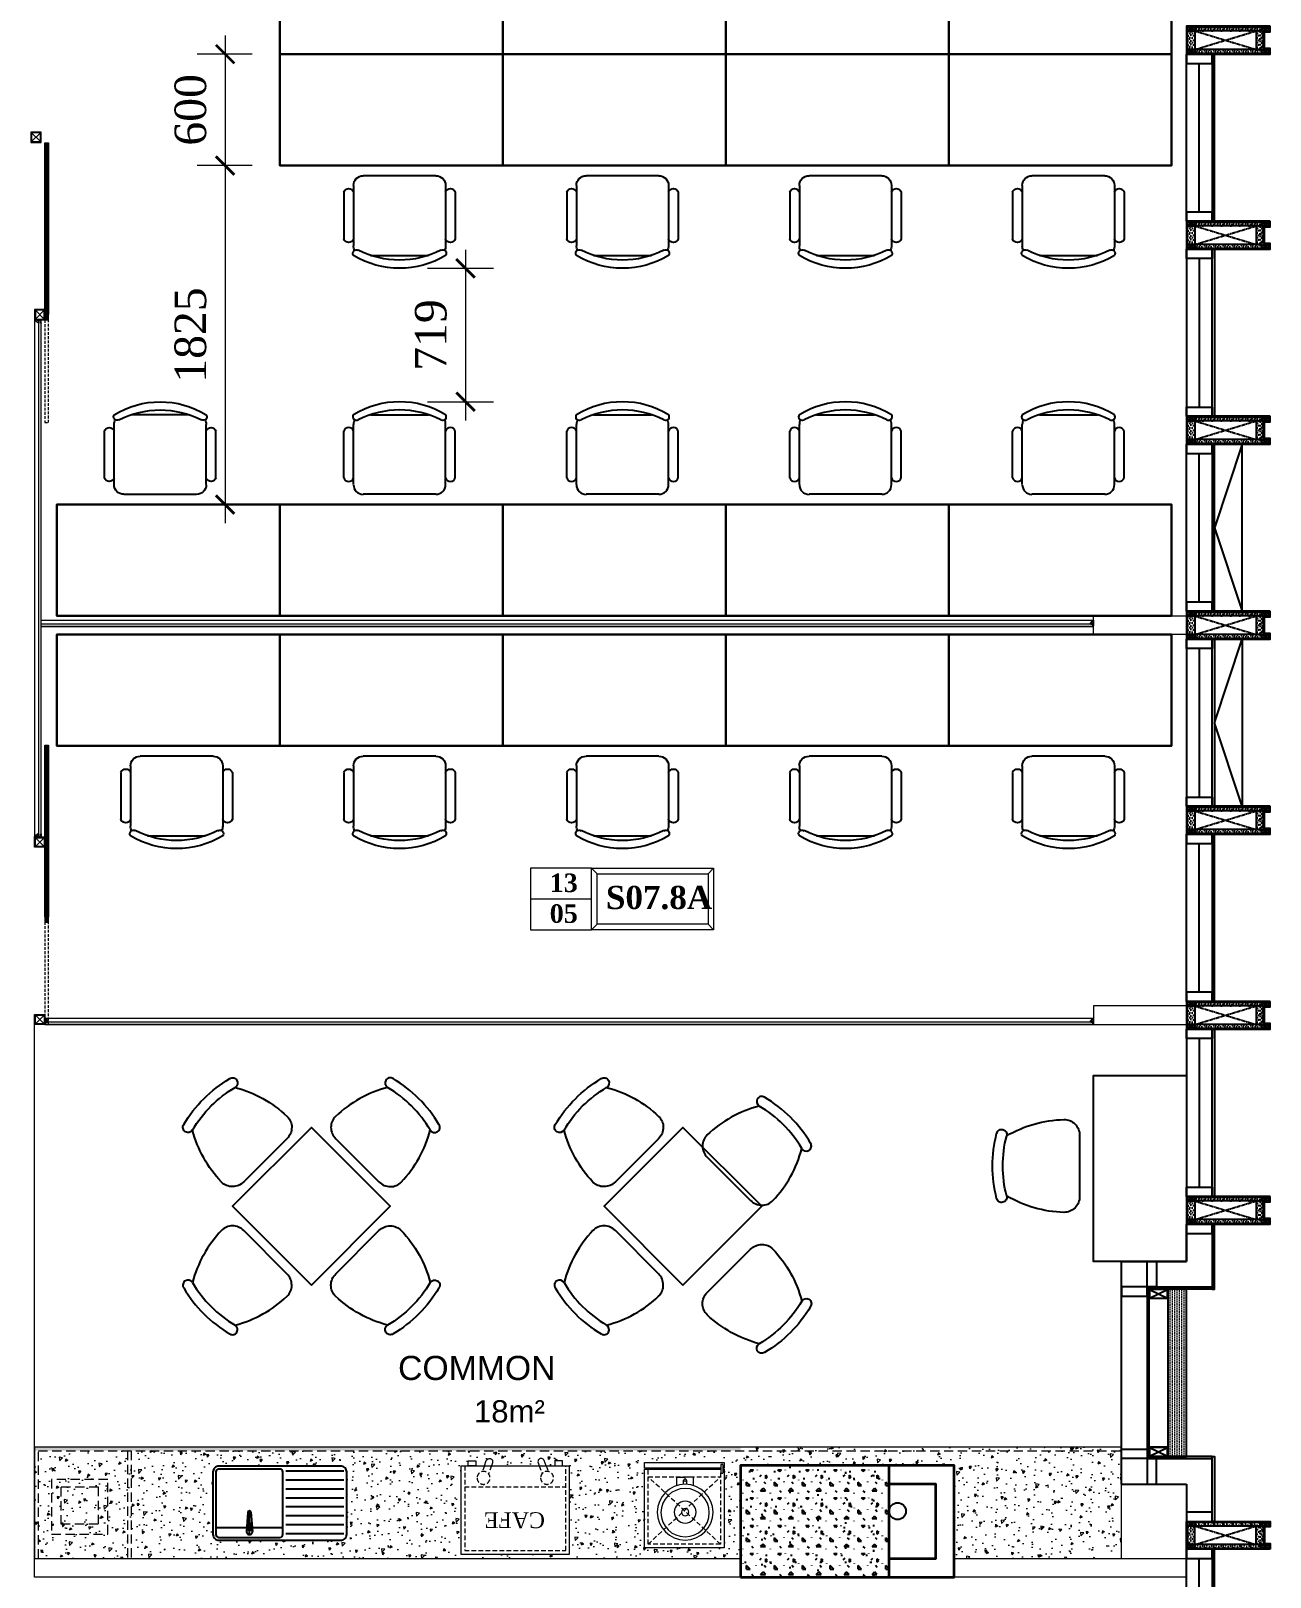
# Model space of a CAD drawing. Header units: inches. Extents: x 762869 to 812151, y -83349 to -58980.
# Drawn here: x 805481 to 812151, y -74284 to -65959 of the extents above; entities that cross this region are included whole.
import ezdxf
from ezdxf.enums import TextEntityAlignment as Align

# ---------------------------------------------------------------- set-up
doc = ezdxf.new("R2010")
doc.units = ezdxf.units.IN
doc.header["$MEASUREMENT"] = 0
doc.set_wipeout_variables(frame=1)
doc.linetypes.add('DASHED', pattern=[0.75, 0.5, -0.25])
doc.linetypes.add('TBF_CBQCOMPLEX_xref$0$CENTER', pattern=[2, 1.25, -0.25, 0.25, -0.25])
doc.layers.get('Defpoints').update_dxf_attribs({"color": 173})
for name, color, linetype in [('A-Fur-New', 44, 'Continuous'), ('A-Furniture---New', 44, 'Continuous'), ('A-Roo-Area', 61, 'Continuous'), ('A-Roo-Legends', 61, 'Continuous'), ('A-Wal-Existing', 7, 'Continuous'), ('A-Wal-Hatch', 8, 'Continuous'), ('Net In Mo', 253, 'Continuous')]:
    doc.layers.add(name, color=color, linetype=linetype)
for name, color, linetype, lineweight in [('HATCH', 57, 'Continuous', 9), ('KTHUOC_TRUC', 111, 'Continuous', 5), ('NETCAT', 4, 'Continuous', 20), ('THAY-1', 254, 'Continuous', 20), ('THAY-2', 43, 'Continuous', 15), ('THAY-3', 34, 'Continuous', 9), ('tuong', 30, 'Continuous', 35), ('TV-MB', 251, 'Continuous', 5)]:
    doc.layers.add(name, color=color, linetype=linetype, lineweight=lineweight)
doc.styles.add('ADP-Title', font='arial.ttf')
doc.styles.add('TUANH', font='times.ttf')
doc.dimstyles.new('T.ANH1-100N', dxfattribs={"dimscale": 100, "dimtxt": 1.7, "dimasz": 1, "dimexe": 1.5, "dimexo": 1.5, "dimgap": 1, "dimtad": 1, "dimdec": 0, "dimdsep": 46, "dimtxsty": 'TUANH', "dimblk": 'ARCHTICK', "dimcen": -2.5, "dimdle": 1, "dimclrd": 96, "dimclre": 96, "dimclrt": 256, "dimadec": 0, "dimazin": 0, "dimtp": 5, "dimtm": 5, "dimtfac": 1, "dimtdec": 0, "dimtix": 1, "dimtmove": 2, "dimatfit": 3, "dimldrblk": 'ARCHTICK', "dimfxl": 1, "dimtolj": 1, "dimlwd": 9, "dimlwe": 9, "dimarcsym": 0})
pattern_1 = [(50, (-788847.49, 280486.52), (143.452037, -12.550427), [15, -165]), (355, (-788847.5, 280486.52), (-27.750267, 150.438427), [12, -132]), (100.4514, (-788835.54, 280485.48), (115.701876, 137.887908), [12.748038, -140.228422]), (46.1842, (-788847.5, 280526.52), (213.44821, -33.103803), [22.5, -247.5]), (96.6356, (-788829.7, 280523.77), (186.93254, 194.823574), [19.12206, -210.3426]), (351.1842, (-788847.5, 280526.52), (186.93239, 194.82372), [18, -198]), (21, (-788827.49, 280516.52), (119.38141, -80.523778), [15, -165]), (326, (-788827.5, 280516.52), (48.663066, 145.03001), [12, -132]), (71.4514, (-788817.55, 280509.81), (168.044526, 64.5061), [12.748038, -140.228422]), (37.5, (-788847.494, 280486.524), (2.431971, 66.5787708), [0, -130.4, 0, -134, 0, -132.5]), (7.5, (-788847.494, 280486.524), (52.6139075, 78.8823424), [0, -76.4, 0, -127.4, 0, -50.5]), (327.5, (-788892.094, 280486.524), (106.7644872, -4.5109743), [0, -50, 0, -156, 0, -207]), (317.5, (-788912.09, 280486.52), (116.637234, 20.020996), [0, -65, 0, -103.6, 0, -147])]

# ---------------------------------------------------------------- blocks, each defined once
blk = doc.blocks.new('A$C79855B47')
for p, q in [((0, 0), (0, 900)), ((69, 50), (69, 850))]:
    blk.add_line(p, q)
for points in [[(0, 900), (0, 850), (138, 850), (138, 900)], [(138, 900), (138, 0), (150, 0), (150, 900)], [(0, 50), (0, 0), (138, 0), (138, 50)]]:
    blk.add_lwpolyline(points, close=True)
blk = doc.blocks.new('A$C0FC70C69')
at = {"color": 8}
for p, q in [((-40, 0), (0, 20)), ((-40, 20), (0, 0))]:
    blk.add_line(p, q, dxfattribs=at)
blk.add_lwpolyline([(-40, 0), (0, 0), (0, 20), (-40, 20)], close=True)
blk = doc.blocks.new('A$C76C16808')
h = blk.add_hatch()
h.set_pattern_fill('GENERAL_STIPPLE,_O', color=8, scale=50)
h.set_pattern_definition([(0, (2, 1), (0, 50), [0, -50]), (0, (18, 2), (0, 50), [0, -50]), (0, (9, 13), (0, 50), [0, -50]), (0, (20, 21), (0, 50), [0, -50]), (0, (7, 24), (0, 50), [0, -50]), (0, (11, 36), (0, 50), [0, -50]), (0, (4, 45), (0, 50), [0, -50]), (0, (20, 44), (0, 50), [0, -50]), (0, (32, 46), (0, 50), [0, -50]), (0, (38, 34), (0, 50), [0, -50]), (0, (48, 33), (0, 50), [0, -50]), (0, (48, 15), (0, 50), [0, -50]), (0, (39, 9), (0, 50), [0, -50]), (0, (25, 12), (0, 50), [0, -50]), (0, (34, 21), (0, 50), [0, -50]), (0, (25, 30), (0, 50), [0, -50]), (0, (46, 2), (0, 50), [0, -50])])
h.paths.add_polyline_path([(405, -5), (45, -5), (45, -25), (405, -25)])
h.paths.add_polyline_path([(45, -25), (5, -25), (5, -125), (45, -125)])
h.paths.add_polyline_path([(405, -125), (45, -125), (45, -145), (405, -145)])
h.paths.add_polyline_path([(415, -25), (375, -25), (375, -125), (405, -125), (415, -125)])
at = {"color": 8, "linetype": 'TBF_CBQCOMPLEX_xref$0$CENTER'}
for p, q in [((45, -125), (375, -25)), ((45, -25), (375, -125))]:
    blk.add_line(p, q, dxfattribs=at)
for points in [[(450, -150), (0, -150), (0, 0), (450, 0), (450, -30), (420, -30), (420, -120), (450, -120)], [(446, -146), (4, -146), (4, -4), (446, -4), (446, -26), (416, -26), (416, -124), (446, -124)], [(45, -25), (5, -25), (5, -125), (45, -125)], [(45, -5), (405, -5), (405, -25), (45, -25)], [(375, -25), (415, -25), (415, -125), (375, -125)], [(45, -145), (405, -145), (405, -125), (45, -125)]]:
    blk.add_lwpolyline(points, close=True)
at = {"xscale": -1}
blk.add_blockref('A$C0FC70C69', (5, -25), dxfattribs=at)
blk.add_blockref('A$C0FC70C69', (445, -25))
at = {"rotation": 180}
blk.add_blockref('A$C0FC70C69', (5, -125), dxfattribs=at)
at = {"xscale": -1, "rotation": 180}
blk.add_blockref('A$C0FC70C69', (445, -125), dxfattribs=at)
blk = doc.blocks.new('A$C3DF459C6')
at = {"layer": 'A-Wal-Hatch'}
h = blk.add_hatch(dxfattribs=at)
h.set_pattern_fill('DOTS,_O', color=256, scale=200)
h.set_pattern_definition([(360, (-1e-11, 0), (6.25, 12.5), [0, -12.5])])
h.paths.add_polyline_path([(0, -200), (900, -200), (900, -100), (0, -100)])
for points in [[(0, -100), (50, -100), (50, 0), (0, 0)], [(900, -100), (850, -100), (850, 0), (900, 0)], [(1.5, -98.5), (48.5, -98.5), (48.5, -1.5), (1.5, -1.5)], [(851.5, -98.5), (898.5, -98.5), (898.5, -1.5), (851.5, -1.5)], [(0, -200), (900, -200), (900, -100), (0, -100)]]:
    blk.add_lwpolyline(points, close=True)
for p, q in [((1.5, -1.5), (48.5, -98.5)), ((48.5, -1.5), (1.5, -98.5)), ((851.5, -1.5), (898.5, -98.5)), ((898.5, -1.5), (851.5, -98.5))]:
    blk.add_line(p, q, dxfattribs=at)
blk = doc.blocks.new('A$C3C95005A')
at = {"layer": 'Net In Mo'}
blk.add_lwpolyline([(-23, 2), (-2, 2), (-2, 18), (-23, 18)], close=True, dxfattribs=at)
at = {"layer": 'THAY-1'}
for points in [[(-25, 10), (-25, 20), (-27.5, 20), (-38.8, 15.9), (-38.8, 15), (-26, 15), (-26, 5), (-38.8, 5), (-38.8, 4.1), (-27.5, 0), (-25, 0), (-25, 10)], [(-26, 16), (-26, 19), (-27.1, 19), (-37.1, 16), (-26, 16)], [(-26, 4), (-26, 1), (-27.1, 1), (-37.1, 4), (-26, 4)]]:
    blk.add_lwpolyline(points, dxfattribs=at)
at = {"layer": 'THAY-1', "ltscale": 200}
blk.add_lwpolyline([(-25, 0), (0, 0), (0, 20), (-25, 20)], close=True, dxfattribs=at)
at = {"layer": 'TV-MB', "ltscale": 200}
for points in [[(-23, 18), (-2, 2)], [(-23, 2), (-2, 18)]]:
    blk.add_lwpolyline(points, dxfattribs=at)
blk = doc.blocks.new('A$C2D6D17DA')
at = {"layer": 'THAY-1'}
blk.add_lwpolyline([(-926, 5), (-926, 15), (-26, 15), (-26, 5)], close=True, dxfattribs=at)
at = {"layer": 'TV-MB'}
for points in [[(-27.5, 20), (-924.5, 20)], [(-924.5, 0), (-27.5, 0)]]:
    blk.add_lwpolyline(points, dxfattribs=at)
at = {"layer": 'THAY-1', "xscale": -1}
blk.add_blockref('A$C3C95005A', (-952, 0), dxfattribs=at)
at = {"layer": 'THAY-1'}
blk.add_blockref('A$C3C95005A', (0, 0), dxfattribs=at)
blk = doc.blocks.new('A$C00090A4C')
at = {"layer": 'TV-MB', "color": 241}
blk.add_lwpolyline([(-10.8, 2.1), (-12.3, 2.1, -0.414214), (-12.5, 2.3), (-12.5, 5.1, -0.414214), (-12.3, 5.3), (-9.3, 5.3), (-9.3, 17.8, 0.414214), (-9.5, 18), (-10.7, 18, 0.149249), (-10.8, 18), (-30.9, 4.4, 0.257812), (-31, 4.2), (-31, 3.3, 0.414214), (-30.8, 3.1), (-29.6, 3.1), (-28.9, 2.4, -0.237554), (-28.9, 2.2), (-29.1, 1.4, 0.414214), (-28.9, 1.2), (-28.3, 1, 0.414214), (-28.1, 1.2), (-27.8, 2.5, 0.237554), (-27.8, 2.7), (-29.1, 4.1, -0.454618), (-29.1, 4.4), (-10.4, 17), (-10.3, 17), (-10.3, 6.3), (-13.3, 6.3, 0.414214), (-13.5, 6.1), (-13.5, 1.3, 0.414214), (-13.3, 1.1), (-10.8, 1.1, 0.414214), (-10.6, 1.3), (-10.6, 1.9, 0.414214)], format="xyb", close=True, dxfattribs=at)
for points in [[(4, 17.2), (4, 0.2, -0.414214), (3.8, 0), (3.2, 0, -0.414214), (3, 0.2), (3, 0.5), (0, 0.5), (0, 0), (-31, 0), (-31, 3), (-29.9, 3, -0.155671), (-29.8, 3), (-29.3, 2.6, -0.242881), (-29.2, 2.4), (-29.2, 2.2, -0.414214), (-29.4, 2), (-30.2, 2), (-30.2, 1.2, 0.414214), (-30, 1), (-10.2, 1)], [(-10.2, 1), (-10.2, 4), (-12, 4, -0.414214), (-12.2, 4.2), (-12.2, 4.8, -0.414214), (-12, 5), (-9.4, 5, -0.414214), (-9.2, 4.8), (-9.2, 1)]]:
    blk.add_lwpolyline(points, format="xyb", dxfattribs=at)
for points in [[(0, 0), (-31, 0)], [(-9.3, 15.3), (-9.1, 14.2), (-9.3, 14.2)], [(-9.3, 14.3), (-9.1, 13.2), (-9.3, 13.2)], [(-9.3, 13.2), (-9.1, 12.2), (-9.3, 12.2)], [(-9.3, 12.2), (-9.1, 11.1), (-9.3, 11.1)], [(-9.3, 11.1), (-9.1, 10.1), (-9.3, 10.1)], [(-9.3, 10.1), (-9.1, 9.1), (-9.3, 9.1)], [(-9.2, 1), (-0.5, 1)], [(-0.5, 1), (-0.5, 1.5)], [(-0.5, 1.5), (3, 1.5)], [(3, 15.3), (2.8, 14.2), (3, 14.2)], [(3, 14.3), (2.8, 13.2), (3, 13.2)], [(3, 13.2), (2.8, 12.2), (3, 12.2)], [(3, 12.2), (2.8, 11.1), (3, 11.1)], [(3, 11.1), (2.8, 10.1), (3, 10.1)], [(3, 10.1), (2.8, 9.1), (3, 9.1)], [(3, 18), (3, 18)], [(3.2, 18), (3, 18)], [(3, 1.5), (3, 16.4)]]:
    blk.add_lwpolyline(points, dxfattribs=at)
blk.add_arc((3.2, 17.2), 0.795, 0, 255.09056, dxfattribs=at)
blk = doc.blocks.new('A$C42C92591')
at = {"layer": 'Net In Mo'}
blk.add_lwpolyline([(-25.5, 2), (25.5, 2), (25.5, 53), (-25.5, 53)], close=True, dxfattribs=at)
at = {"layer": 'THAY-1', "ltscale": 200}
blk.add_lwpolyline([(-27.5, 0), (27.5, 0), (27.5, 55), (-27.5, 55)], close=True, dxfattribs=at)
at = {"layer": 'THAY-1'}
blk.add_lwpolyline([(-27.5, 55), (-27.5, 0), (27.5, 0), (27.5, 55)], close=True, dxfattribs=at)
at = {"layer": 'TV-MB', "ltscale": 200}
for points in [[(-25.5, 53), (25.5, 2)], [(-25.5, 2), (25.5, 53)]]:
    blk.add_lwpolyline(points, dxfattribs=at)
blk = doc.blocks.new('Chair 2')
for p, q in [((196.8, 413.7), (196.8, 413.7)), ((164.8, 0), (-164.8, 0))]:
    blk.add_line(p, q)
at = {"extrusion": (0, 0, -1)}
for centre, major_axis, ratio, start_param, end_param in [((-168.8, 420.9), (-28.6, 0), 0.968452, -0.261762, 1.34247), ((0.1, -387.4), (0, -857.6), 0.903789, 2.913266, 3.369919), ((0.1, -387.4), (0, -802.1), 0.894881, 2.913266, 3.369919), ((169.1, 420.9), (28.6, 0), 0.968452, -1.34247, 0.261762), ((645.8, 7.9), (879.1, -209.6), 0.844283, 2.966478, 3.390492), ((-168.8, 420.9), (-28.6, 0), 0.968452, 4.484062, 6.021423), ((169.1, 420.9), (-28.6, 0), 0.968452, 3.403355, 4.940716), ((-645.8, 7.9), (-879.1, -209.6), 0.844283, 2.892693, 3.316707), ((-164.8, 83.2), (-85.9, 0), 0.968452, -1.570796, 0.021319), ((164.8, 83.2), (-85.9, 0), 0.968452, 3.120274, 4.712389)]:
    blk.add_ellipse(centre, major_axis=major_axis, ratio=ratio, start_param=start_param, end_param=end_param, dxfattribs=at)
blk = doc.blocks.new('Pantry Chair')
for p, q in [((196.8, 413.7), (196.8, 413.7)), ((164.8, 0), (-164.8, 0))]:
    blk.add_line(p, q)
at = {"extrusion": (0, 0, -1)}
for centre, major_axis, ratio, start_param, end_param in [((-168.8, 420.9), (-28.6, 0), 0.968452, -0.261762, 1.34247), ((0.1, -387.4), (0, -857.6), 0.903789, 2.913266, 3.369919), ((0.1, -387.4), (0, -802.1), 0.894881, 2.913266, 3.369919), ((169.1, 420.9), (28.6, 0), 0.968452, -1.34247, 0.261762), ((645.8, 7.9), (879.1, -209.6), 0.844283, 2.966478, 3.390492), ((-168.8, 420.9), (-28.6, 0), 0.968452, 4.484062, 6.021423), ((169.1, 420.9), (-28.6, 0), 0.968452, 3.403355, 4.940716), ((-645.8, 7.9), (-879.1, -209.6), 0.844283, 2.892693, 3.316707), ((-164.8, 83.2), (-85.9, 0), 0.968452, -1.570796, 0.021319), ((164.8, 83.2), (-85.9, 0), 0.968452, 3.120274, 4.712389)]:
    blk.add_ellipse(centre, major_axis=major_axis, ratio=ratio, start_param=start_param, end_param=end_param, dxfattribs=at)
blk = doc.blocks.new('AREA')
blk.add_wipeout([(655.4, -9.6), (-94.6, -9.6), (-94.6, 190.4), (655.4, 190.4)])
at = {"color": 61, "style": 'ADP-Title'}
blk.add_attdef('AREA', text='', height=120, dxfattribs=at).set_placement((282.3, 30.4), align=Align.CENTER)
blk = doc.blocks.new('Staff Chair')
for p, q in [((-226.4, 21.2), (166.6, 14)), ((-332.3, -66), (-336.9, -317.7)), ((-279.5, -30), (-285.4, -355.6)), ((217.8, -39.1), (211.9, -364.7)), ((269.3, -77), (264.7, -328.7)), ((118.8, -415.2), (-194.3, -409.5))]:
    blk.add_line(p, q)
for centre, radius, start, end in [((-227.3, -31), 52.2, 88.95726, 178.95726), ((165.7, -38.1), 52.2, 358.95726, 88.95726), ((-306.4, -74.1), 27.2, 15.21746, 162.69705), ((243.1, -84.1), 27.2, 15.21746, 162.69705), ((-310.7, -310.6), 27.2, 195.21746, 342.69705), ((238.8, -320.6), 27.2, 195.21746, 342.69705), ((-270.9, -396.7), 19.1, 56.92985, 215.64732), ((-30.3, -2.6), 479.3, 237.70249, 300.21203), ((-233.3, -356.6), 52.2, 178.95726, 206.5417), ((-29.2, 56.3), 494.2, 242.1136, 295.80092), ((195.9, -405.2), 19.1, 322.26719, 120.98467), ((159.7, -363.7), 52.2, 331.37282, 358.95726)]:
    blk.add_arc(centre, radius, start, end)
blk = doc.blocks.new('*U38')
blk.add_lwpolyline([(1200, -600), (0, -600), (0, 0), (1200, 0)], close=True)
blk = doc.blocks.new('group1')
at = {"layer": 'A-Furniture---New'}
blk.add_lwpolyline([(-272318.2, 54780), (-271118.2, 54780), (-271118.2, 55380), (-272318.2, 55380)], close=True, dxfattribs=at)
blk.add_blockref('*U38', (-272318.2, 55380), dxfattribs=at)
at = {"layer": 'A-Furniture---New', "xscale": -0.9971098266067174, "yscale": 0.9971098265959881, "zscale": 0.9971098266022766, "rotation": 358.9572583383517}
blk.add_blockref('Staff Chair', (-271704.1, 54708.1), dxfattribs=at)
blk = doc.blocks.new('Sink')
for p, q in [((-328, 173.5), (-16, 173.5)), ((-328, 125.5), (-16, 125.5)), ((-328, 77.5), (-16, 77.5)), ((-328, 29.5), (-16, 29.5)), ((-532, -47.8), (-540, -153)), ((-524, -169), (-524, -39.8)), ((-516, -47.8), (-508, -153)), ((-328, -18.5), (-16, -18.5)), ((-328, -66.5), (-16, -66.5)), ((-704, -130.8), (-538.3, -130.8)), ((-528, -104.4), (-540, -153)), ((-520, -104.4), (-508, -153)), ((-509.7, -130.8), (-344, -130.8)), ((-328, -114.5), (-16, -114.5)), ((-328, -162.5), (-16, -162.5))]:
    blk.add_line(p, q)
for points in [[(-720, -168, 0.414214), (-688, -200), (-32, -200, 0.414214), (0, -168), (0, 168, 0.414214), (-32, 200), (-688, 200, 0.414214), (-720, 168)], [(-704, -168, 0.414214), (-688, -184), (-360, -184, 0.414214), (-344, -168), (-344, 168, 0.414214), (-360, 184), (-688, 184, 0.414214), (-704, 168)]]:
    blk.add_lwpolyline(points, format="xyb", close=True)
for centre, radius, start, end in [((-524, -47.8), 8, 0, 180), ((-524, -153), 16, 171.30616, 8.69384), ((-524, -104.4), 4, 0, 180)]:
    blk.add_arc(centre, radius, start, end)
for points in [[(-532, -145.5), (-537.3, -151.1), (-530.6, -137.5), (-523.8, -123.9)], [(-515.9, -145.6), (-510.7, -151.3), (-517.2, -137.6), (-523.8, -123.9)]]:
    blk.add_open_spline(points, degree=3)
blk = doc.blocks.new('A$C42BE1BBF')
at = {"layer": 'THAY-2'}
for centre, radius in [((0, 0), 260), ((0, -5), 117)]:
    blk.add_circle(centre, radius, dxfattribs=at)
at = {"layer": 'THAY-3'}
for points in [[(-91, -291), (-91, -381), (0, -381)], [(-19, -305), (-19, -351), (-12, -351)], [(91, -291), (91, -381), (0, -381)], [(19, -305), (19, -351), (12, -351)]]:
    blk.add_lwpolyline(points, dxfattribs=at)
for centre, radius in [((0, -5), 300), ((0, -5), 40.3), ((0, -351), 12.5)]:
    blk.add_circle(centre, radius, dxfattribs=at)
blk = doc.blocks.new('A$C4A490479')
at = {"layer": 'NETCAT', "linetype": 'DASHED', "ltscale": 100}
for points in [[(-1130, -950), (-1130, -40), (-40, -40), (-40, -950)], [(-1130, -724), (-40, -724)], [(-918, -950), (-940, -890)], [(-843, -950), (-873, -866)], [(-327, -950), (-297, -866)], [(-252, -950), (-230, -890)]]:
    blk.add_lwpolyline(points, dxfattribs=at)
for centre in [(-927, -821), (-243, -821)]:
    blk.add_circle(centre, 69.7, dxfattribs=at)
at = {"layer": 'THAY-2'}
for points in [[(-1170, -950), (-1170, 0), (0, 0), (0, -950)], [(-1170, -950), (0, -950)]]:
    blk.add_lwpolyline(points, dxfattribs=at)
for points in [[(-1009, -950), (-1094, -950), (-1094, -1004), (-1009, -1004)], [(-161, -950), (-76, -950), (-76, -1004), (-161, -1004)]]:
    blk.add_lwpolyline(points, close=True, dxfattribs=at)
for points in [[(-918, -950), (-897, -1008, 1), (-831, -984), (-843, -950)], [(-252, -950), (-273, -1008, -1), (-339, -984), (-327, -950)]]:
    blk.add_lwpolyline(points, format="xyb", dxfattribs=at)
blk = doc.blocks.new('A$C1F5E50C1')
at = {"layer": 'KTHUOC_TRUC', "color": 6, "linetype": 'DASHED', "ltscale": 100}
for points in [[(390, -407), (390, 363), (-390, 363), (-390, -447)], [(-390, 363), (390, -363)], [(390, 363), (-390, -363)], [(-390, -363), (390, -363)]]:
    blk.add_lwpolyline(points, dxfattribs=at)
at = {"layer": 'THAY-1', "ltscale": 100}
for points in [[(418, -447), (430, -447), (430, 403), (-430, 403), (-430, -447), (391, -447)], [(-430, -517), (430, -517), (430, -457), (418, -457)], [(391, -457), (-430, -457), (-430, -517)]]:
    blk.add_lwpolyline(points, dxfattribs=at)
blk.add_lwpolyline([(399, -403), (410, -403, -0.414214), (418, -411), (418, -487, -0.414214), (410, -495), (399, -495, -0.414214), (391, -487), (391, -411, -0.414214)], format="xyb", close=True, dxfattribs=at)
blk = doc.blocks.new('A$C6D0140E2')
at = {"layer": 'HATCH', "ltscale": 100}
h = blk.add_hatch(dxfattribs=at)
h.set_pattern_fill('AR-CONC', color=256, scale=20)
h.set_pattern_definition(pattern_1)
h.paths.add_polyline_path([(1150, -600), (1150, -500), (350, -500), (0, -500), (0, 0), (-900, 0), (-900, -600)])
h = blk.add_hatch(dxfattribs=at)
h.set_pattern_fill('AR-CONC', color=256, scale=20)
h.set_pattern_definition(pattern_1)
h.paths.add_polyline_path([(4430, 0), (4450, 0), (4450, -580), (4430, -580)])
h.paths.add_polyline_path([(4450, 0), (4700, -290), (4450, -580)])
h.paths.add_polyline_path([(4450, 0), (4950, 0), (4700, -290)])
h.paths.add_polyline_path([(4950, 0), (4950, -580), (4700, -290)])
h.paths.add_polyline_path([(4700, -290), (4950, -580), (4450, -580)])
h = blk.add_hatch(dxfattribs=at)
h.set_pattern_fill('AR-CONC', color=256, scale=20)
h.set_pattern_definition(pattern_1)
h.paths.add_polyline_path([(1150, -580), (1150, 0), (4430, 0), (4430, -580)])
edge = h.paths.add_edge_path(flags=16)
edge.add_arc((3302, -465.9), 32, 180, 270)
edge.add_line((3302, -497.9), (3958, -497.9))
edge.add_arc((3958, -465.9), 32, 270, 360)
edge.add_line((3990, -465.9), (3990, -129.9))
edge.add_arc((3958, -129.9), 32, 0, 90)
edge.add_line((3958, -97.9), (3302, -97.9))
edge.add_arc((3302, -129.9), 32, 90, 180)
edge.add_line((3270, -129.9), (3270, -465.9))
edge = h.paths.add_edge_path(flags=16)
edge.add_line((2655.2, -23.6), (2070.2, -23.6))
edge.add_line((2070.2, -23.6), (2070.2, -498.6))
edge.add_line((2070.2, -498.6), (2108.1, -498.6))
edge.add_line((2108.1, -498.6), (2108.1, -525.5))
edge.add_line((2108.1, -525.5), (2150.9, -525.5))
edge.add_line((2150.9, -525.5), (2150.9, -498.6))
edge.add_line((2150.9, -498.6), (2196.1, -498.6))
edge.add_line((2196.1, -498.6), (2206.6, -527.7))
edge.add_arc((2223.2, -521.7), 17.7, 199.85284, 379.85284)
edge.add_line((2239.9, -515.7), (2233.7, -498.6))
edge.add_line((2233.7, -498.6), (2491.7, -498.6))
edge.add_line((2491.7, -498.6), (2485.5, -515.7))
edge.add_arc((2502.1, -521.7), 17.7, 160.14716, 340.14716)
edge.add_line((2518.8, -527.7), (2529.3, -498.6))
edge.add_line((2529.3, -498.6), (2574.5, -498.6))
edge.add_line((2574.5, -498.6), (2574.5, -525.5))
edge.add_line((2574.5, -525.5), (2617.3, -525.5))
edge.add_line((2617.3, -525.5), (2617.3, -498.6))
edge.add_line((2617.3, -498.6), (2655.2, -498.6))
edge.add_line((2655.2, -498.6), (2655.2, -23.6))
edge = h.paths.add_edge_path(flags=0)
edge.add_line((2635.2, -43.6), (2090.2, -43.6))
edge.add_line((2090.2, -43.6), (2090.2, -385.7))
edge.add_line((2090.2, -385.7), (2191.8, -399.4))
edge.add_arc((2191.8, -434.2), 34.8, 90, 180)
edge.add_arc((2191.8, -434.2), 34.8, 180, 360)
edge.add_arc((2191.8, -434.2), 34.8, 0, 90)
edge.add_line((2191.8, -399.4), (2532.5, -399.4))
edge.add_arc((2533.6, -434.2), 34.8, 91.76421, 180)
edge.add_arc((2533.6, -434.2), 34.8, 180, 360)
edge.add_arc((2533.6, -434.2), 34.8, 0, 90)
edge.add_line((2533.6, -399.4), (2635.2, -385.7))
edge.add_line((2635.2, -385.7), (2635.2, -43.6))
edge = h.paths.add_edge_path(flags=0)
edge.add_arc((3630, -465.9), 16, 180, 270)
edge.add_line((3630, -481.9), (3958, -481.9))
edge.add_arc((3958, -465.9), 16, 270, 360)
edge.add_line((3974, -465.9), (3974, -129.9))
edge.add_arc((3958, -129.9), 16, 0, 90)
edge.add_line((3958, -113.9), (3630, -113.9))
edge.add_arc((3630, -129.9), 16, 90, 180)
edge.add_line((3614, -129.9), (3614, -465.9))
h.paths.add_polyline_path([(3778, -144.9), (3783.5, -167.1), (3779.7, -167.1)], flags=0)
h.paths.add_polyline_path([(1667.8, -56.7), (1237.8, -56.7), (1237.8, -481.7), (1237.8, -516.7), (1667.8, -516.7), (1667.8, -486.7)], flags=16)
edge = h.paths.add_edge_path(flags=0)
edge.add_line((1257.8, -461.7), (1257.1, -463.8))
edge.add_arc((1253.1, -463.7), 4, 359.01761, 450)
edge.add_line((1253.1, -459.7), (1244, -459.7))
edge.add_line((1244, -459.7), (1249.1, -501.9))
edge.add_arc((1253.1, -501.9), 4, 180, 360)
edge.add_line((1257.1, -501.9), (1257.1, -463.7))
edge.add_line((1257.1, -463.7), (1257.1, -440.7))
edge.add_line((1257.1, -440.7), (1257.8, -440.1))
edge.add_line((1257.8, -440.1), (1257.8, -461.7))
edge = h.paths.add_edge_path(flags=0)
edge.add_arc((1448.5, -246.9), 130.2, 0, 360)
edge = h.paths.add_edge_path(flags=0)
edge.add_arc((1448.5, -249.4), 150, 180, 252.34027)
edge.add_line((1402.9, -392.4), (1402.9, -437.3))
edge.add_line((1402.9, -437.3), (1448.5, -437.3))
edge.add_line((1448.5, -437.3), (1494, -437.3))
edge.add_line((1494, -437.3), (1494, -392.4))
edge.add_arc((1448.5, -249.4), 150, 287.65973, 360)
edge.add_arc((1448.5, -249.4), 150, 0, 180)
edge = h.paths.add_edge_path(flags=0)
edge.add_arc((1448.5, -249.4), 58.5, 0, 360)
edge = h.paths.add_edge_path(flags=0)
edge.add_arc((1448.5, -249.4), 20.1, 0, 360)
h.paths.add_polyline_path([(1438.9, -399.4), (1458, -399.4), (1458, -422.4), (1438.9, -422.4)], flags=0)
h = blk.add_hatch(dxfattribs=at)
h.set_pattern_fill('AR-CONC', color=256, scale=5)
h.set_pattern_definition([(50, (-369005.433, 127090.41), (35.8630091, -3.1376067), [3.75, -41.25]), (355, (-369005.433, 127090.41), (-6.9375667, 37.6096067), [3, -33]), (100.451444, (-369002.445, 127090.147), (28.9254423, 34.4719995), [3.1870096, -35.0571056]), (46.1842, (-369005.433, 127100.41), (53.3620665, -8.275964), [5.625, -61.875]), (96.635635, (-369000.987, 127099.72), (46.733097, 48.70593), [4.780517, -52.585688]), (351.184164, (-369005.433, 127100.41), (46.733097, 48.70593), [4.5, -49.5]), (21, (-369000.433, 127097.91), (29.8453526, -20.1309445), [3.75, -41.25]), (326, (-369000.433, 127097.91), (12.1657666, 36.2575023), [3, -33]), (71.451445, (-368997.946, 127096.23), (42.0111188, 16.1265576), [3.1870095, -35.0571056]), (37.5, (-369005.433, 127090.409), (0.60799277, 16.6446927), [0, -32.6, 0, -33.5, 0, -33.125]), (7.5, (-369005.433, 127090.409), (13.1534769, 19.7205856), [0, -19.1, 0, -31.85, 0, -12.625]), (327.5, (-369016.583, 127090.409), (26.6911218, -1.1277436), [0, -12.5, 0, -39, 0, -51.75]), (317.5, (-369021.583, 127090.41), (29.1593085, 5.0052491), [0, -16.25, 0, -25.9, 0, -36.75])])
h.paths.add_polyline_path([(1150, -580), (4950, -580), (4950, -600), (1150, -600)])
at = {"layer": 'THAY-2'}
blk.add_lwpolyline([(-900, 0), (-900, -600), (4950, -600), (4950, 0), (1150, 0), (1150, -500), (0, -500), (0, 0), (-900, 0)], dxfattribs=at)
at = {"layer": 'THAY-2', "linetype": 'DASHED', "ltscale": 100}
for points in [[(4430, -580), (4430, 0)], [(4450, -580), (4450, -580), (4450, 0)], [(4928.7, 0), (4930, -580), (-900, -580)]]:
    blk.add_lwpolyline(points, dxfattribs=at)
for points in [[(4859, -131.8), (4556.4, -131.8), (4556.4, -426.2), (4859, -426.2)], [(4809, -185.9), (4606.4, -185.9), (4606.4, -384.1), (4809, -384.1)]]:
    blk.add_lwpolyline(points, close=True, dxfattribs=at)
at = {"layer": 'A-Furniture---New', "rotation": 180}
blk.add_blockref('Sink', (3270, -297.9), dxfattribs=at)
at = {"layer": 'KTHUOC_TRUC', "color": 6, "ltscale": 100, "xscale": -0.5, "yscale": 0.5, "zscale": 0.5}
blk.add_blockref('A$C1F5E50C1', (1452.8, -258.4), dxfattribs=at)
at = {"layer": 'KTHUOC_TRUC', "color": 6, "linetype": 'DASHED', "ltscale": 100, "xscale": -0.5, "yscale": 0.5, "zscale": 0.5}
blk.add_blockref('A$C4A490479', (2070.2, -23.6), dxfattribs=at)
at = {"layer": 'KTHUOC_TRUC', "color": 6, "xscale": -0.5, "yscale": 0.5, "zscale": 0.5}
blk.add_blockref('A$C42BE1BBF', (1448.5, -246.9), dxfattribs=at)
at = {"layer": 'KTHUOC_TRUC', "ltscale": 100, "insert": (2531.4, -163.5), "char_height": 85, "attachment_point": 3, "style": 'TUANH'}
blk.add_mtext('CAFE', dxfattribs=at)
blk = doc.blocks.new('_ArchTick')
at = {"color": 0, "linetype": 'ByBlock', "const_width": 0.15}
blk.add_lwpolyline([(-0.5, -0.5), (0.5, 0.5)], dxfattribs=at)
blk = doc.blocks.new('*D59')
at = {"layer": 'Defpoints', "color": 0, "ltscale": 100, "transparency": 16777216}
for p in [(806821, -66084.3), (806526.4, -66684.3), (806821, -66684.3)]:
    blk.add_point(p, dxfattribs=at)
at = {"layer": 'KTHUOC_TRUC', "color": 96, "lineweight": 9, "ltscale": 100, "transparency": 16777216}
for p, q in [((806526.4, -65984.3), (806526.4, -66784.3)), ((806671, -66084.3), (806376.4, -66084.3)), ((806671, -66684.3), (806376.4, -66684.3))]:
    blk.add_line(p, q, dxfattribs=at)
at = {"layer": 'KTHUOC_TRUC', "color": 96, "lineweight": 9, "ltscale": 100, "transparency": 16777216, "xscale": 100, "yscale": 100, "zscale": 100}
for p, rotation in [((806526.4, -66084.3), 90), ((806526.4, -66684.3), 270)]:
    blk.add_blockref('_ArchTick', p, dxfattribs=dict(at, rotation=rotation))
at = {"layer": 'KTHUOC_TRUC', "ltscale": 100, "transparency": 16777216, "insert": (806340.2, -66384.3), "char_height": 170, "attachment_point": 5, "rotation": 90, "style": 'TUANH'}
blk.add_mtext('\\A1;600', dxfattribs=at)
blk = doc.blocks.new('*D60')
at = {"layer": 'Defpoints', "color": 0, "ltscale": 100, "transparency": 16777216}
for p in [(806821, -66684.3), (806526.4, -68509.3), (806821, -68509.3)]:
    blk.add_point(p, dxfattribs=at)
at = {"layer": 'KTHUOC_TRUC', "color": 96, "lineweight": 9, "ltscale": 100, "transparency": 16777216}
for p, q in [((806526.4, -66584.3), (806526.4, -68609.3)), ((806671, -66684.3), (806376.4, -66684.3)), ((806671, -68509.3), (806376.4, -68509.3))]:
    blk.add_line(p, q, dxfattribs=at)
at = {"layer": 'KTHUOC_TRUC', "color": 96, "lineweight": 9, "ltscale": 100, "transparency": 16777216, "xscale": 100, "yscale": 100, "zscale": 100}
for p, rotation in [((806526.4, -66684.3), 90), ((806526.4, -68509.3), 270)]:
    blk.add_blockref('_ArchTick', p, dxfattribs=dict(at, rotation=rotation))
at = {"layer": 'KTHUOC_TRUC', "ltscale": 100, "transparency": 16777216, "insert": (806340.2, -67596.8), "char_height": 170, "attachment_point": 5, "rotation": 90, "style": 'TUANH'}
blk.add_mtext('\\A1;1825', dxfattribs=at)
blk = doc.blocks.new('*D61')
at = {"layer": 'Defpoints', "color": 0, "ltscale": 100, "transparency": 16777216}
for p in [(807465.2, -67237.2), (807465.2, -67956.3), (807820.3, -67956.3)]:
    blk.add_point(p, dxfattribs=at)
at = {"layer": 'KTHUOC_TRUC', "color": 96, "lineweight": 9, "ltscale": 100, "transparency": 16777216}
for p, q in [((807820.3, -67137.2), (807820.3, -68056.3)), ((807615.2, -67237.2), (807970.3, -67237.2)), ((807615.2, -67956.3), (807970.3, -67956.3))]:
    blk.add_line(p, q, dxfattribs=at)
at = {"layer": 'KTHUOC_TRUC', "color": 96, "lineweight": 9, "ltscale": 100, "transparency": 16777216, "xscale": 100, "yscale": 100, "zscale": 100}
for p, rotation in [((807820.3, -67237.2), 90), ((807820.3, -67956.3), 270)]:
    blk.add_blockref('_ArchTick', p, dxfattribs=dict(at, rotation=rotation))
at = {"layer": 'KTHUOC_TRUC', "ltscale": 100, "transparency": 16777216, "insert": (807634, -67596.8), "char_height": 170, "attachment_point": 5, "rotation": 90, "style": 'TUANH'}
blk.add_mtext('\\A1;719', dxfattribs=at)

msp = doc.modelspace()

# ---------------------------------------------------------------- hatches: boundary and pattern name
h = msp.add_hatch()
h.set_pattern_fill('CONCRETE,_O', color=256, scale=150)
h.set_pattern_definition([(0, (771683.32, -756891.6), (150, 150), [18.75, -131.25]), (90, (771683.32, -756891.6), (-150, 150), [18.75, -131.25]), (135, (771702.07, -756891.6), (-150, 8e-15), [26.516505, -185.615535]), (0, (771702.07, -756807.22), (150, 150), [18.75, -131.25]), (45, (771711.45, -756816.6), (8e-15, 150), [13.258245, -198.87378]), (135, (771711.45, -756816.6), (-150, 8e-15), [13.258245, -198.87378]), (0, (771758.32, -756769.72), (150, 150), [26.516505, -123.483495]), (45, (771758.32, -756769.72), (8e-15, 150), [18.75, -193.38204]), (135, (771784.84, -756769.72), (-150, 8e-15), [18.75, -193.38204]), (90, (771786.45, -756854.1), (-150, 150), [18.75, -131.25]), (45, (771786.45, -756854.1), (8e-15, 150), [13.258245, -198.87378]), (135, (771795.82, -756844.72), (-150, 8e-15), [13.258245, -198.87378]), (0, (771702.07, -756854.1), (150, 150), [9.375, -125.625]), (0, (771814.57, -756816.6), (150, 150), [9.375, -125.625]), (90, (771767.7, -756797.85), (-150, 150), [9.375, -125.625]), (135, (771786.45, -756882.22), (-150, 8e-15), [13.258245, -198.87378]), (135, (771720.82, -756779.1), (-150, 8e-15), [13.258245, -198.87378]), (45, (771753.64, -756842.38), (8e-15, 150), [13.258245, -198.87378]), (90, (771734.89, -756872.85), (-150, 150), [2.34375, -147.65625]), (90, (771741.92, -756809.57), (-150, 150), [2.34375, -147.65625]), (90, (771812.23, -756783.79), (-150, 150), [2.34375, -147.65625]), (90, (771814.57, -756863.47), (-150, 150), [2.34375, -147.65625])])
h.paths.add_polyline_path([(810101, -73684.3), (809301, -73684.3), (809301, -74284.3), (810101, -74284.3)])

# ---------------------------------------------------------------- linework, layer by layer
for p, q in [((811701, -72584.3), (811701, -72384.3)), ((811351, -72584.3), (811701, -72584.3)), ((811351, -73784.3), (811351, -72584.3)), ((811351, -73784.3), (811701, -73784.3)), ((811701, -73784.3), (811701, -73984.3))]:
    msp.add_line(p, q)
for points in [[(812001, -69084.3), (812001, -68184.3), (811851, -68634.3), (812001, -69084.3)], [(812001, -69234.3), (812001, -70134.3), (811851, -69684.3), (812001, -69234.3)], [(811701, -72384.3), (811701, -72434.3), (811839, -72434.3), (811839, -72384.3)], [(811839, -72384.3), (811839, -72734.3), (811851, -72734.3), (811851, -72384.3)], [(811489, -72584.3), (811539, -72584.3), (811539, -72722.3), (811489, -72722.3)], [(811351, -72722.3), (811351, -72772.3), (811489, -72772.3), (811489, -72722.3)], [(811489, -72722.3), (811839, -72722.3), (811839, -72734.3), (811489, -72734.3)], [(811351, -73646.3), (811351, -73596.3), (811489, -73596.3), (811489, -73646.3)], [(811489, -73784.3), (811539, -73784.3), (811539, -73646.3), (811489, -73646.3)], [(811701, -73934.3), (811701, -73984.3), (811839, -73984.3), (811839, -73934.3)]]:
    msp.add_lwpolyline(points, close=True)
at = {"layer": 'A-Furniture---New'}
for points in [[(811701, -72584.3), (811201, -72584.3), (811201, -71584.3), (811701, -71584.3)], [(806990.5, -72712.1), (807414.7, -72287.8), (806990.5, -71863.5), (806566.2, -72287.8)], [(808990.5, -72712.1), (809414.7, -72287.8), (808990.5, -71863.5), (808566.2, -72287.8)]]:
    msp.add_lwpolyline(points, close=True, dxfattribs=at)
at = {"layer": 'A-Wal-Existing'}
for points in [[(811489, -72734.3), (811489, -73634.3), (811501, -73634.3), (811501, -72734.3)], [(811489, -73646.3), (811839, -73646.3), (811839, -73634.3), (811489, -73634.3)], [(811839, -73984.3), (811839, -73634.3), (811851, -73634.3), (811851, -73984.3)]]:
    msp.add_lwpolyline(points, close=True, dxfattribs=at)
msp.add_circle((810146, -73929.3), 45, dxfattribs=at)
at = {"layer": 'HATCH', "linetype": 'DASHED', "ltscale": 30}
for points in [[(805576, -68068.1), (805576, -67516.1), (805556, -67516.1), (805556, -68068.1), (805556, -68068.1), (805576, -68068.1)], [(805576, -71309.3), (805576, -70757.3), (805556, -70757.3), (805556, -71309.3), (805556, -71309.3), (805576, -71309.3)]]:
    msp.add_lwpolyline(points, dxfattribs=at)
at = {"layer": 'KTHUOC_TRUC', "color": 161}
for points in [[(808498.2, -70467.4), (808169.5, -70467.4), (808169.5, -70798.9), (808498.2, -70798.9)], [(808528.2, -70497.4), (809125.6, -70497.4), (809125.6, -70768.9), (808528.2, -70768.9)]]:
    msp.add_lwpolyline(points, close=True, dxfattribs=at)
for points in [[(808528.2, -70497.4), (808498.2, -70467.4)], [(809125.6, -70497.4), (809155.6, -70467.4)], [(808528.2, -70768.9), (808498.2, -70798.9)], [(809125.6, -70768.9), (809155.6, -70798.9)]]:
    msp.add_lwpolyline(points, dxfattribs=at)
at = {"layer": 'THAY-1', "color": 4}
for points in [[(805523.8, -70296.4), (805523.8, -67516.8), (805533.8, -67516.8), (805533.8, -70296.4)], [(811197.2, -69164.3), (811197.2, -69154.3), (805533.8, -69154.3), (805533.8, -69164.3)], [(811197.2, -71307.2), (811197.2, -71297.2), (805559.1, -71297.2), (805559.1, -71307.2)]]:
    msp.add_lwpolyline(points, close=True, dxfattribs=at)
at = {"layer": 'THAY-1'}
for points in [[(811701, -69109.3), (811701, -69209.3), (811201, -69209.3), (811201, -69109.3)], [(811201, -71309.3), (811701, -71309.3), (811701, -71209.3), (811201, -71209.3)], [(805501, -74284.3), (805501, -74184.3), (809301, -74184.3), (809301, -74284.3)], [(810451, -74284.3), (810451, -74184.3), (811701, -74184.3), (811701, -74284.3)]]:
    msp.add_lwpolyline(points, close=True, dxfattribs=at)
at = {"layer": 'THAY-2'}
msp.add_lwpolyline([(808498.2, -70467.4), (809155.6, -70467.4), (809155.6, -70798.9), (808498.2, -70798.9)], close=True, dxfattribs=at)
msp.add_lwpolyline([(808169.5, -70633.2), (808498.2, -70633.2)], dxfattribs=at)
at = {"layer": 'THAY-3'}
msp.add_lwpolyline([(805501, -74184.3), (805501, -71309.3)], dxfattribs=at)
at = {"layer": 'tuong', "color": 6}
msp.add_lwpolyline([(809301, -74284.3), (810101, -74284.3), (810101, -73684.3), (809301, -73684.3)], close=True, dxfattribs=at)
for points in [[(810101, -74284.3), (810451, -74284.3), (810451, -73684.3), (810101, -73684.3)], [(810101, -74184.3), (810351, -74184.3), (810351, -73784.3), (810101, -73784.3)]]:
    msp.add_lwpolyline(points, dxfattribs=at)
at = {"layer": 'TV-MB'}
for points in [[(805536, -69154.3), (805536, -67514.7)], [(805501, -67518.8), (805501, -70295.1)], [(805533.8, -69166.4), (811185.4, -69166.4)], [(805534.1, -69131.4), (811199.5, -69131.4)], [(805536, -70282.1), (805536, -69164.3)], [(805559.7, -71274.3), (811196.8, -71274.3)], [(805573.2, -71309.3), (811183.3, -71309.3)]]:
    msp.add_lwpolyline(points, dxfattribs=at)

# ---------------------------------------------------------------- block references
at = {"xscale": -1, "rotation": 180}
for name, p in [('A$C76C16808', (811701, -66084.3)), ('A$C76C16808', (811701, -67134.3)), ('A$C79855B47', (811701, -67134.3)), ('A$C76C16808', (811701, -68184.3)), ('A$C76C16808', (811701, -69234.3)), ('A$C79855B47', (811701, -69234.3)), ('A$C76C16808', (811701, -70284.3)), ('A$C76C16808', (811701, -71334.3)), ('A$C79855B47', (811701, -71334.3)), ('A$C76C16808', (811701, -72384.3))]:
    msp.add_blockref(name, p, dxfattribs=at)
for name, p in [('A$C79855B47', (811701, -66984.3)), ('A$C79855B47', (811701, -69084.3)), ('A$C79855B47', (811701, -71184.3)), ('A$C76C16808', (811701, -73984.3))]:
    msp.add_blockref(name, p)
at = {"layer": 'A-Fur-New'}
for p, xscale, yscale, zscale, rotation in [((806743, -72040.3), 0.9972446403699006, 0.9972446403699006, 0.9972446403699006, 45), ((807238, -72040.3), -0.9972446403699009, 0.9972446403699002, 0.9972446403699002, 315), ((808743, -72040.3), 0.9972446403699006, 0.9972446403699006, 0.9972446403699006, 45), ((809238, -72140.3), -0.9972446403699009, 0.9972446403699002, 0.9972446403699002, 315), ((806743, -72535.3), -0.9972446403699009, 0.9972446403699002, 0.9972446403699002, 134.9999999999999), ((807238, -72535.3), 0.9972446403699009, 0.9972446403699009, 0.9972446403699009, 224.9999999999999), ((808743, -72535.3), -0.9972446403699009, 0.9972446403699002, 0.9972446403699002, 134.9999999999999), ((809238, -72635.3), 0.9972446403699009, 0.9972446403699009, 0.9972446403699009, 224.9999999999999)]:
    msp.add_blockref('Chair 2', p, dxfattribs=dict(at, xscale=xscale, yscale=yscale, zscale=zscale, rotation=rotation))
at = {"layer": 'A-Furniture---New', "xscale": -1, "rotation": 180}
for p in [(1079139.2, -10704.3), (1080339.2, -10704.3), (1081539.2, -10704.3), (1082739.2, -10704.3), (1079139.2, -13729.3), (1080339.2, -13729.3), (1081539.2, -13729.3), (1082739.2, -13729.3)]:
    msp.add_blockref('group1', p, dxfattribs=at)
at = {"layer": 'A-Furniture---New'}
for p in [(1079139.2, -121464.3), (1080339.2, -121464.3), (1081539.2, -121464.3), (1082739.2, -121464.3), (1077939.2, -124589.3), (1079139.2, -124589.3), (1080339.2, -124589.3), (1081539.2, -124589.3), (1082739.2, -124589.3)]:
    msp.add_blockref('group1', p, dxfattribs=at)
at = {"layer": 'A-Furniture---New', "rotation": 180}
msp.add_blockref('group1', (534502.8, -13729.3), dxfattribs=at)
at = {"layer": 'A-Furniture---New', "xscale": 0.9972446403698995, "yscale": 0.9972446403698995, "zscale": 0.9972446403698995, "rotation": 89.99999999999999}
msp.add_blockref('Pantry Chair', (811126, -72070.6), dxfattribs=at)
at = {"layer": 'A-Roo-Area'}
msp.add_blockref('AREA', (807774.2, -73482.3), dxfattribs=at).add_auto_attribs({'AREA': '18m²'})
at = {"layer": 'A-Wal-Existing', "rotation": 90}
msp.add_blockref('A$C3DF459C6', (811501, -73634.3), dxfattribs=at)
at = {"layer": 'A-Wal-Existing'}
msp.add_blockref('A$C79855B47', (811701, -75034.3), dxfattribs=at)
at = {"layer": 'KTHUOC_TRUC', "ltscale": 100, "rotation": 180}
msp.add_blockref('A$C6D0140E2', (810451, -74184.3), dxfattribs=at)
at = {"layer": 'TV-MB', "rotation": 270}
for name, p in [('A$C42C92591', (805481, -66531.8)), ('A$C00090A4C', (805556, -71305.3))]:
    msp.add_blockref(name, p, dxfattribs=at)
at = {"layer": 'TV-MB', "xscale": -1}
for name, p, rotation in [('A$C2D6D17DA', (805556, -66562.1), 270), ('A$C00090A4C', (805532, -67514.5), 180), ('A$C00090A4C', (811201, -69162.4), 90), ('A$C2D6D17DA', (805556, -69805.3), 270), ('A$C42C92591', (805528.5, -70299.3), 180), ('A$C42C92591', (805528.5, -71254.3), 180), ('A$C00090A4C', (811201, -71305.3), 90)]:
    msp.add_blockref(name, p, dxfattribs=dict(at, rotation=rotation))
at = {"layer": 'TV-MB'}
for name, p in [('A$C42C92591', (805528.5, -67514.5)), ('A$C00090A4C', (805532, -70299.3))]:
    msp.add_blockref(name, p, dxfattribs=at)

# ---------------------------------------------------------------- texts
at = {"layer": 'A-Roo-Legends', "style": 'ADP-Title'}
msp.add_text('COMMON', height=130, dxfattribs=at).set_placement((807457.2, -73223.2))
at = {"layer": 'KTHUOC_TRUC', "color": 10, "insert": (808273.5, -70496), "char_height": 100, "attachment_point": 1, "style": 'ADP-Title'}
msp.add_mtext('{\\fTimes New Roman|b1|i0|c0|p18;13}', dxfattribs=at)
at = {"layer": 'KTHUOC_TRUC', "color": 161, "insert": (808576.1, -70562.6), "char_height": 125, "attachment_point": 1, "style": 'ADP-Title'}
msp.add_mtext('{\\fTimes New Roman|b1|i0|c0|p18;S07.8A}', dxfattribs=at)
at = {"layer": 'KTHUOC_TRUC', "color": 2, "insert": (808273.5, -70661.8), "char_height": 100, "attachment_point": 1, "style": 'ADP-Title'}
msp.add_mtext('{\\fTimes New Roman|b1|i0|c0|p18;05}', dxfattribs=at)

# ---------------------------------------------------------------- dimensions: what is measured, and where the dimension line sits
at = {"layer": 'KTHUOC_TRUC', "ltscale": 100}
for base, p1, p2, picture, middle in [((806526.4, -66684.3), (806821, -66084.3), (806821, -66684.3), '*D59', (806340.2, -66384.3)), ((806526.4, -68509.3), (806821, -66684.3), (806821, -68509.3), '*D60', (806340.2, -67596.8)), ((807820.3, -67956.3), (807465.2, -67237.2), (807465.2, -67956.3), '*D61', (807634, -67596.8))]:
    dim = msp.add_linear_dim(base=base, p1=p1, p2=p2, angle=90, dimstyle='T.ANH1-100N', dxfattribs=at)
    dim.commit()
    dim.dimension.update_dxf_attribs({"geometry": picture, "text_midpoint": middle})

doc.saveas('drawing.dxf')
